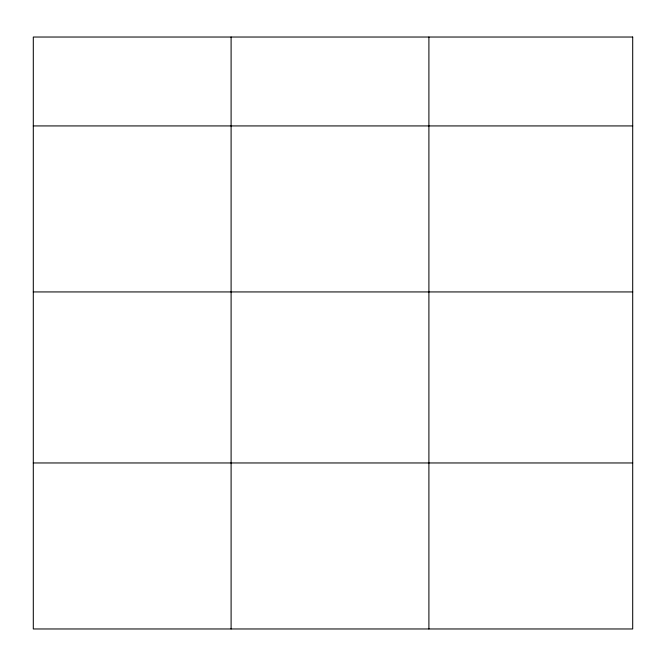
<?xml version="1.0" encoding="UTF-8"?>
<svg xmlns="http://www.w3.org/2000/svg" width="666" height="666" viewBox="0 0 666 666"><rect width="100%" height="100%" fill="white"/><g stroke="black" fill="none" stroke-linecap="round" stroke-linejoin="round"><path stroke-width="1" d="M33.3 125.924L632.7 125.924M33.3 291.933L632.7 291.933M33.3 462.962L632.7 462.962M428.904 37.03L428.904 628.97M231.102 37.03L231.102 628.97M632.7 37.03L33.3 37.03L33.3 628.97L632.7 628.97L632.7 37.03"/></g></svg>
